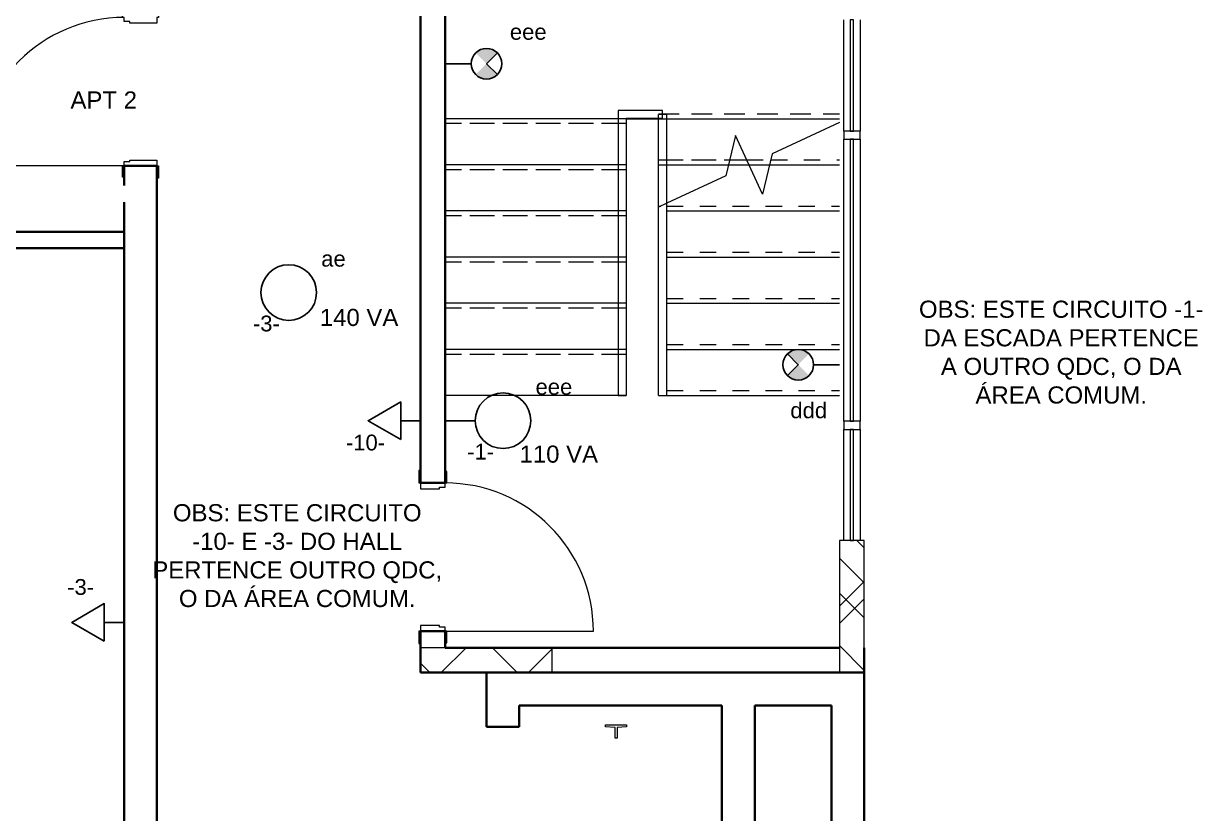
# Model space of a CAD drawing. Header units: metres. Extents: x -182 to 99, y 70 to 113.
# Drawn here: x 0.32 to 7.48, y 90.08 to 94.87 of the extents above; entities that cross this region are included whole.
import ezdxf

# ---------------------------------------------------------------- set-up
doc = ezdxf.new("R2010")
doc.units = ezdxf.units.M
doc.header["$LTSCALE"] = 0.01
doc.linetypes.add('Basculante', pattern=[0.003969, 0.002381, -0.001587])
doc.linetypes.add('Trazo pequeño', pattern=[0.003, 0.002, -0.001])
for name, color, linetype, lineweight in [('A-DETL-GENF', 3, 'Basculante', 9), ('A-DOOR', 1, 'Continuous', 9), ('A-DOOR-FRAM', 1, 'Continuous', 13), ('A-EQPM', 6, 'Continuous', 9), ('A-FLOR-HRAL', 1, 'Continuous', 9), ('A-FLOR-STRS', 1, 'Continuous', 9), ('A-GLAZ', 6, 'Continuous', 9), ('A-GLAZ-CWMG', 3, 'Continuous', 9), ('A-SECT-MBND', 5, 'Trazo pequeño', 9), ('A-WALL', 2, 'Continuous', 9), ('S-COLS', 6, 'Continuous', 9)]:
    doc.layers.add(name, color=color, linetype=linetype, lineweight=lineweight)
doc.layers.add('Elétrica', color=7, linetype='Continuous')
doc.layers.get('A-EQPM').off()
doc.styles.add('Arial', font='arial.ttf', dxfattribs={"height": 0.29506})
pattern_1 = [(45, (2.55315, 97.52966), (-0.265165, 0.265165), []), (135, (2.55315, 97.52966), (-0.265165, -0.265165), [])]

# ---------------------------------------------------------------- blocks, each defined once
blk = doc.blocks.new('Puerta de 1 hoja - 90 x 210 cm-249323-Nivel 4')
at = {"layer": 'A-DOOR', "lineweight": 13}
blk.add_line((0.7169, -0.1), (0.7169, -1), dxfattribs=at)
blk.add_arc((0.7169, -0.1), 0.9, 180, 270, dxfattribs=at)
at = {"layer": 'A-DOOR-FRAM'}
for p, q in [((-0.2581, 0.11), (-0.1831, 0.11)), ((-0.2581, 0.1), (-0.2581, 0.11)), ((-0.1831, 0.11), (-0.1831, 0.1)), ((-0.1831, 0.1), (-0.1481, 0.1)), ((-0.1481, 0.1), (-0.1481, -0.065)), ((0.6819, -0.065), (0.6819, 0.1)), ((0.6819, 0.1), (0.7169, 0.1)), ((0.7169, 0.1), (0.7169, 0.11)), ((0.7169, 0.11), (0.7919, 0.11)), ((0.7919, 0.11), (0.7919, 0.1)), ((-0.1581, -0.065), (-0.1581, -0.1)), ((-0.1481, -0.065), (-0.1581, -0.065)), ((0.6919, -0.065), (0.6819, -0.065)), ((0.6919, -0.1), (0.6919, -0.065)), ((-0.2531, -0.11), (-0.2531, -0.1)), ((-0.1831, -0.11), (-0.2531, -0.11)), ((-0.1831, -0.1), (-0.1831, -0.11)), ((-0.1581, -0.1), (-0.1831, -0.1)), ((0.7169, -0.1), (0.6919, -0.1)), ((0.7169, -0.11), (0.7169, -0.1)), ((0.7869, -0.11), (0.7169, -0.11)), ((0.7869, -0.1), (0.7869, -0.11))]:
    blk.add_line(p, q, dxfattribs=at)
blk = doc.blocks.new('Puerta de 1 hoja - 90 x 210 cm-540874-Nivel 4')
at = {"layer": 'A-DOOR', "lineweight": 13}
blk.add_line((0.7169, 0.075), (0.7169, 0.975), dxfattribs=at)
blk.add_arc((0.7169, 0.075), 0.9, 90, 180, dxfattribs=at)
at = {"layer": 'A-DOOR-FRAM'}
for p, q in [((-0.1831, 0.085), (-0.2531, 0.085)), ((-0.2531, 0.085), (-0.2531, 0.075)), ((-0.1831, 0.075), (-0.1831, 0.085)), ((-0.1581, 0.075), (-0.1831, 0.075)), ((-0.1581, 0.04), (-0.1581, 0.075)), ((0.7169, 0.075), (0.6919, 0.075)), ((0.6919, 0.075), (0.6919, 0.04)), ((0.7869, 0.085), (0.7169, 0.085)), ((0.7169, 0.085), (0.7169, 0.075)), ((0.7869, 0.075), (0.7869, 0.085)), ((-0.1481, 0.04), (-0.1581, 0.04)), ((-0.1481, -0.075), (-0.1481, 0.04)), ((0.6919, 0.04), (0.6819, 0.04)), ((0.6819, 0.04), (0.6819, -0.075)), ((-0.2581, -0.075), (-0.2581, -0.085)), ((-0.2581, -0.085), (-0.1831, -0.085)), ((-0.1831, -0.085), (-0.1831, -0.075)), ((-0.1831, -0.075), (-0.1481, -0.075)), ((0.6819, -0.075), (0.7169, -0.075)), ((0.7169, -0.075), (0.7169, -0.085)), ((0.7169, -0.085), (0.7919, -0.085)), ((0.7919, -0.085), (0.7919, -0.075))]:
    blk.add_line(p, q, dxfattribs=at)
blk = doc.blocks.new('Panel de sistema - Acristalado-544828-Nivel 4')
at = {"layer": 'A-GLAZ'}
for p, q in [((0.3375, 0.01), (-0.3375, 0.01)), ((-0.3375, 0.01), (-0.3375, -0.01)), ((0.3375, -0.01), (0.3375, 0.01)), ((-0.3375, -0.01), (0.3375, -0.01))]:
    blk.add_line(p, q, dxfattribs=at)
blk = doc.blocks.new('Panel de sistema - Acristalado-544829-Nivel 4')
at = {"layer": 'A-GLAZ'}
for p, q in [((0.855, 0.01), (-0.855, 0.01)), ((-0.855, 0.01), (-0.855, -0.01)), ((0.855, -0.01), (0.855, 0.01)), ((-0.855, -0.01), (0.855, -0.01))]:
    blk.add_line(p, q, dxfattribs=at)
blk = doc.blocks.new('Montante rectangular - Montante rectangular - 5 x 10 cm-544826-Nivel 4')
at = {"layer": 'A-GLAZ-CWMG', "lineweight": 13}
for p, q in [((-0.025, 0.05), (0.025, 0.05)), ((-0.025, -0.05), (-0.025, 0.05)), ((0.025, 0.05), (0.025, -0.05)), ((0.025, -0.05), (-0.025, -0.05))]:
    blk.add_line(p, q, dxfattribs=at)
blk = doc.blocks.new('Montante rectangular - Montante rectangular - 5 x 10 cm-544807-Nivel 4')
at = {"layer": 'A-GLAZ-CWMG'}
for p, q in [((2.7439, -3.3087), (2.7439, -2.6337)), ((2.8439, -2.6337), (2.8439, -3.3087))]:
    blk.add_line(p, q, dxfattribs=at)
blk = doc.blocks.new('Montante rectangular - Montante rectangular - 5 x 10 cm-544808-Nivel 4')
at = {"layer": 'A-GLAZ-CWMG'}
for p, q in [((2.7439, -5.7937), (2.7439, -5.1187)), ((2.8439, -5.1187), (2.8439, -5.7937))]:
    blk.add_line(p, q, dxfattribs=at)
blk = doc.blocks.new('Montante rectangular - Montante rectangular - 5 x 10 cm-544809-Nivel 4')
at = {"layer": 'A-GLAZ-CWMG'}
for p, q in [((2.7439, -5.0687), (2.7439, -3.3587)), ((2.8439, -3.3587), (2.8439, -5.0687))]:
    blk.add_line(p, q, dxfattribs=at)
blk = doc.blocks.new('M_Ascensor eléctrico-4 personas basado en muro - Tipo 1-551923-Nivel 4')
at = {"layer": 'A-DETL-GENF', "linetype": 'Continuous'}
for p, q in [((-0.513, -0.624), (-0.513, -0.751)), ((-0.5, -0.624), (-0.513, -0.624)), ((-0.4971, -0.6813), (-0.5, -0.624)), ((0.7471, -0.6813), (0.75, -0.624)), ((0.75, -0.624), (0.763, -0.624)), ((0.763, -0.624), (0.763, -0.751)), ((-0.5, -0.751), (-0.497, -0.6938)), ((-0.432, -0.6813), (-0.4971, -0.6813)), ((-0.497, -0.6938), (-0.432, -0.6938)), ((-0.432, -0.6938), (-0.432, -0.6813)), ((0.682, -0.6938), (0.682, -0.6813)), ((0.682, -0.6813), (0.7471, -0.6813)), ((0.747, -0.6938), (0.682, -0.6938)), ((0.75, -0.751), (0.747, -0.6938)), ((-0.513, -0.751), (-0.5, -0.751)), ((0.763, -0.751), (0.75, -0.751))]:
    blk.add_line(p, q, dxfattribs=at)
blk = doc.blocks.new('Tipo de barandal superior - Name-125413-Planta Alta')
at = {"layer": 'A-FLOR-HRAL'}
for p, q in [((1.3736, -3.1833), (1.3736, -3.2083)), ((1.3986, -3.1833), (1.3736, -3.1833)), ((1.3736, -3.2083), (1.3736, -4.9137)), ((1.6443, -3.1833), (1.3986, -3.1833)), ((1.6443, -3.2083), (1.6443, -3.1833)), ((1.4236, -3.2333), (1.4236, -4.9137)), ((1.6443, -3.2333), (1.4236, -3.2333)), ((1.3736, -4.9137), (1.4236, -4.9137))]:
    blk.add_line(p, q, dxfattribs=at)
blk = doc.blocks.new('Tipo de barandal superior - Name-V1-Planta Alta')
at = {"layer": 'A-FLOR-HRAL'}
for p, q in [((1.6693, -3.2083), (1.6193, -3.2083)), ((1.6193, -3.77), (1.6193, -3.2083)), ((1.6693, -3.7467), (1.6693, -3.2083))]:
    blk.add_line(p, q, dxfattribs=at)
blk = doc.blocks.new('Tipo de barandal superior -  8-447960-Planta Alta')
at = {"layer": 'A-FLOR-HRAL', "linetype": 'Trazo pequeño'}
for p, q in [((1.3736, -3.1833), (1.3736, -3.2083)), ((1.3986, -3.1833), (1.3736, -3.1833)), ((1.3736, -3.2083), (1.3736, -4.9137)), ((1.6443, -3.1833), (1.3986, -3.1833)), ((1.6443, -3.2333), (1.6443, -3.1833)), ((1.4236, -3.2333), (1.4236, -4.9137)), ((1.6443, -3.2333), (1.4236, -3.2333)), ((1.3736, -4.9137), (1.4236, -4.9137))]:
    blk.add_line(p, q, dxfattribs=at)
blk = doc.blocks.new('Tipo de barandal superior -  8-V34-Planta Alta')
at = {"layer": 'A-FLOR-HRAL', "linetype": 'Trazo pequeño'}
for p, q in [((1.6693, -3.2083), (1.6193, -3.2083)), ((1.6193, -3.77), (1.6193, -3.2083)), ((1.6693, -3.7467), (1.6693, -3.2083))]:
    blk.add_line(p, q, dxfattribs=at)
at = {"layer": 'A-FLOR-HRAL'}
for p, q in [((1.6693, -3.7467), (1.6193, -3.77)), ((1.6193, -4.9137), (1.6193, -3.77)), ((1.6693, -4.9137), (1.6693, -3.7467)), ((1.6193, -4.9137), (1.6693, -4.9137))]:
    blk.add_line(p, q, dxfattribs=at)

msp = doc.modelspace()

# ---------------------------------------------------------------- hatches: boundary and pattern name
at = {"layer": 'Elétrica', "ltscale": 0.5, "true_color": 0xffffff}
h = msp.add_hatch(color=7, dxfattribs=at)
edge = h.paths.add_edge_path()
edge.add_arc((3.1282, 94.6295), 0.0929, 45.00019, 135)
edge.add_line((3.0625, 94.6952), (3.1282, 94.6295))
edge.add_line((3.1282, 94.6295), (3.1939, 94.6952))
edge = h.paths.add_edge_path()
edge.add_arc((3.1282, 94.6295), 0.0929, 225.00019, 315)
edge.add_line((3.1939, 94.5638), (3.1282, 94.6295))
edge.add_line((3.1282, 94.6295), (3.0625, 94.5638))
h = msp.add_hatch(color=7, dxfattribs=at)
edge = h.paths.add_edge_path()
edge.add_arc((5.021, 92.8032), 0.0929, 225.00019, 315)
edge.add_line((5.0866, 92.7376), (5.021, 92.8032))
edge.add_line((5.021, 92.8032), (4.9553, 92.7376))
edge = h.paths.add_edge_path()
edge.add_arc((5.021, 92.8032), 0.0929, 405.00019, 495)
edge.add_line((4.9553, 92.8689), (5.021, 92.8032))
edge.add_line((5.021, 92.8032), (5.0866, 92.8689))
at = {"layer": 'S-COLS'}
h = msp.add_hatch(dxfattribs=at)
h.set_pattern_fill('FP_1', color=256, style=0, pattern_type=2)
h.set_pattern_definition([(45, (2.55315, 97.52966), (-0.212132, 0.212132), []), (135, (2.55315, 97.52966), (-0.212132, -0.212132), [])])
h.paths.add_polyline_path([(5.422, 91.0859), (5.422, 91.7359), (5.272, 91.7359), (5.272, 91.0859), (5.397, 91.0859)], flags=0)
h = msp.add_hatch(dxfattribs=at)
h.set_pattern_fill('FP_1', color=256, style=0, pattern_type=2)
h.set_pattern_definition(pattern_1)
h.paths.add_polyline_path([(5.422, 90.9359), (5.422, 91.7359), (5.272, 91.7359), (5.272, 90.9359)], flags=0)
h = msp.add_hatch(dxfattribs=at)
h.set_pattern_fill('FP_1', color=256, style=0, pattern_type=2)
h.set_pattern_definition(pattern_1)
h.paths.add_polyline_path([(3.5271, 90.9359), (3.5271, 91.0859), (2.7271, 91.0859), (2.7271, 90.9359)])

# ---------------------------------------------------------------- linework, layer by layer
at = {"layer": 'A-FLOR-STRS', "color": 1}
for p, q in [((3.9267, 94.2959), (2.8771, 94.2959)), ((3.9771, 94.2959), (4.172, 94.2959)), ((3.9771, 94.2959), (3.9771, 94.0159)), ((4.172, 94.0159), (4.172, 94.2959)), ((4.2224, 94.2959), (5.272, 94.2959)), ((5.272, 94.2724), (4.8636, 94.082)), ((4.6395, 94.193), (4.5804, 93.9499)), ((4.8046, 93.8389), (4.6395, 94.193)), ((4.8636, 94.082), (4.8046, 93.8389)), ((3.9267, 94.0159), (2.8771, 94.0159)), ((3.9771, 94.0159), (3.9771, 93.7359)), ((4.172, 93.7595), (4.172, 94.0159)), ((4.2224, 94.0159), (4.5965, 94.0159)), ((4.5965, 94.0159), (4.722, 94.0159)), ((4.722, 94.0159), (4.8476, 94.0159)), ((4.8476, 94.0159), (5.272, 94.0159)), ((4.5804, 93.9499), (4.2224, 93.783)), ((3.9267, 93.7359), (2.8771, 93.7359)), ((3.9771, 93.7359), (3.9771, 93.4559)), ((4.172, 93.7359), (4.172, 93.7595)), ((4.172, 93.4559), (4.172, 93.7359)), ((4.2224, 93.7359), (5.272, 93.7359)), ((3.9267, 93.4559), (2.8771, 93.4559)), ((3.9771, 93.4559), (3.9771, 93.1759)), ((4.172, 93.1759), (4.172, 93.4559)), ((4.2224, 93.4559), (5.272, 93.4559)), ((3.9267, 93.1759), (2.8771, 93.1759)), ((3.9771, 93.1759), (3.9771, 92.8959)), ((4.172, 92.8959), (4.172, 93.1759)), ((4.2224, 93.1759), (5.272, 93.1759)), ((3.9267, 92.8959), (2.8771, 92.8959)), ((3.9771, 92.8959), (3.9771, 92.6159)), ((4.172, 92.6159), (4.172, 92.8959)), ((4.2224, 92.8959), (5.272, 92.8959)), ((3.9267, 92.6159), (2.8771, 92.6159)), ((4.2224, 92.6159), (5.272, 92.6159))]:
    msp.add_line(p, q, dxfattribs=at)
at = {"layer": 'A-FLOR-STRS', "color": 1, "linetype": 'Trazo pequeño'}
for p, q in [((4.1974, 94.3259), (5.272, 94.3259)), ((3.9267, 94.2659), (2.8771, 94.2659)), ((3.9267, 93.9859), (2.8771, 93.9859)), ((4.2224, 94.0459), (4.6038, 94.0459)), ((4.6038, 94.0459), (4.708, 94.0459)), ((4.708, 94.0459), (4.8549, 94.0459)), ((4.8549, 94.0459), (5.272, 94.0459)), ((3.9267, 93.7059), (2.8771, 93.7059)), ((4.2224, 93.7659), (5.272, 93.7659)), ((4.2224, 93.4859), (5.272, 93.4859)), ((3.9267, 93.4259), (2.8771, 93.4259)), ((4.2224, 93.2059), (5.272, 93.2059)), ((3.9267, 93.1459), (2.8771, 93.1459)), ((4.2224, 92.9259), (5.272, 92.9259)), ((3.9267, 92.8659), (2.8771, 92.8659)), ((4.2224, 92.6459), (5.272, 92.6459))]:
    msp.add_line(p, q, dxfattribs=at)
at = {"layer": 'A-SECT-MBND'}
for p, q in [((3.9771, 94.2959), (2.8771, 94.2959)), ((3.9771, 94.2959), (4.172, 94.2959)), ((3.9771, 94.2959), (3.9771, 92.6159)), ((4.172, 94.3259), (5.272, 94.3259)), ((4.172, 94.2959), (5.272, 94.2959)), ((4.172, 93.7595), (4.172, 94.2959)), ((3.9771, 94.2659), (2.8771, 94.2659)), ((3.9771, 94.0159), (2.8771, 94.0159)), ((3.9771, 93.9859), (2.8771, 93.9859)), ((4.172, 94.0459), (4.6038, 94.0459)), ((4.172, 94.0159), (4.5965, 94.0159)), ((4.708, 94.0459), (4.8549, 94.0459)), ((4.722, 94.0159), (4.8476, 94.0159)), ((3.9771, 93.7359), (2.8771, 93.7359)), ((3.9771, 93.7059), (2.8771, 93.7059)), ((4.172, 93.7659), (4.1859, 93.7659)), ((3.9771, 93.4559), (2.8771, 93.4559)), ((3.9771, 93.4259), (2.8771, 93.4259)), ((3.9771, 93.1759), (2.8771, 93.1759)), ((3.9771, 93.1459), (2.8771, 93.1459)), ((3.9771, 92.8959), (2.8771, 92.8959)), ((3.9771, 92.8659), (2.8771, 92.8659)), ((3.9771, 92.6159), (2.8771, 92.6159))]:
    msp.add_line(p, q, dxfattribs=at)
at = {"layer": 'A-WALL', "color": 7, "lineweight": 35}
for p, q in [((2.7271, 95.5459), (2.7271, 92.0859)), ((2.8771, 92.0859), (2.8771, 95.5459)), ((1.1271, 94.0103), (0.9271, 94.0103)), ((0.9271, 94.0103), (0.9271, 93.8903)), ((1.1271, 88.6903), (1.1271, 94.0103)), ((0.9271, 93.7903), (0.9271, 88.6903)), ((0.9271, 93.6103), (-2.2729, 93.6103)), ((-2.6636, 93.5103), (0.9271, 93.5103)), ((2.7271, 92.0859), (2.8771, 92.0859)), ((2.7271, 91.1859), (2.7271, 90.9359)), ((2.8771, 91.1859), (2.7271, 91.1859)), ((2.7271, 91.1859), (2.7271, 90.9359)), ((2.8771, 91.1859), (2.7271, 91.1859)), ((2.8771, 91.0859), (2.8771, 91.1859)), ((2.8771, 91.0859), (2.8771, 91.1859)), ((5.272, 91.0859), (2.8771, 91.0859)), ((5.422, 87.9359), (5.422, 91.0859)), ((2.7271, 90.9359), (5.422, 90.9359)), ((3.1271, 90.9359), (3.1271, 90.6059)), ((3.3271, 90.7359), (4.557, 90.7359)), ((3.3271, 90.6059), (3.3271, 90.7359)), ((4.557, 90.7359), (4.557, 89.2259)), ((4.757, 90.7359), (5.222, 90.7359)), ((4.757, 89.2259), (4.757, 90.7359)), ((5.222, 90.7359), (5.222, 89.2259)), ((3.1271, 90.6059), (3.3271, 90.6059))]:
    msp.add_line(p, q, dxfattribs=at)
at = {"layer": 'Elétrica', "color": 7, "ltscale": 0.5, "true_color": 0xffffff}
for p, q in [((3.0353, 94.6295), (2.8771, 94.6295)), ((5.1138, 92.8032), (5.272, 92.8032)), ((3.0596, 92.4636), (2.8771, 92.4636))]:
    msp.add_line(p, q, dxfattribs=at)
at = {"layer": 'Elétrica'}
for p, q in [((2.7271, 92.4636), (2.6073, 92.4636)), ((0.9271, 91.2403), (0.8073, 91.2403))]:
    msp.add_line(p, q, dxfattribs=at)
at = {"layer": 'Elétrica', "color": 7, "ltscale": 0.5, "true_color": 0xffffff}
for points in [[(3.1939, 94.5638), (3.1282, 94.6295), (3.1939, 94.6952)], [(4.9553, 92.8689), (5.021, 92.8032), (4.9553, 92.7376)]]:
    msp.add_lwpolyline(points, dxfattribs=at)
at = {"layer": 'Elétrica'}
for points in [[(2.6073, 92.3494), (2.4095, 92.4636), (2.6073, 92.5778)], [(0.8073, 91.1261), (0.6095, 91.2403), (0.8073, 91.3545)]]:
    msp.add_lwpolyline(points, close=True, dxfattribs=at)
at = {"layer": 'Elétrica', "color": 7, "ltscale": 0.5, "true_color": 0xffffff}
for centre, radius in [((3.1282, 94.6295), 0.0929), ((5.021, 92.8032), 0.0929), ((3.2283, 92.4636), 0.1688)]:
    msp.add_circle(centre, radius, dxfattribs=at)
at = {"layer": 'Elétrica'}
msp.add_circle((1.9271, 93.2409), 0.1688, dxfattribs=at)
at = {"layer": 'S-COLS'}
for p, q in [((5.422, 91.7359), (5.272, 91.7359)), ((5.272, 91.7359), (5.272, 90.9359)), ((5.422, 91.7359), (5.272, 91.7359)), ((5.272, 91.7359), (5.272, 90.9359)), ((5.422, 90.9359), (5.422, 91.7359)), ((5.422, 90.9359), (5.422, 91.7359)), ((3.5271, 91.0859), (2.7271, 91.0859)), ((2.7271, 91.0859), (2.7271, 90.9359)), ((3.5271, 90.9359), (3.5271, 91.0859)), ((2.7271, 90.9359), (3.5271, 90.9359)), ((5.272, 90.9359), (5.422, 90.9359)), ((5.272, 90.9359), (5.422, 90.9359))]:
    msp.add_line(p, q, dxfattribs=at)

# ---------------------------------------------------------------- block references
at = {"layer": 'A-DOOR', "rotation": 269.9999999999999}
for name, p in [('Puerta de 1 hoja - 90 x 210 cm-249323-Nivel 4', (1.0271, 94.7272)), ('Puerta de 1 hoja - 90 x 210 cm-540874-Nivel 4', (2.8021, 91.9028))]:
    msp.add_blockref(name, p, dxfattribs=at)
at = {"layer": 'A-EQPM', "rotation": 89.9999999999999}
msp.add_blockref('M_Ascensor eléctrico-4 personas basado en muro - Tipo 1-551923-Nivel 4', (3.2271, 89.8559), dxfattribs=at)
at = {"layer": 'A-FLOR-HRAL'}
for name in ['Tipo de barandal superior - Name-125413-Planta Alta', 'Tipo de barandal superior - Name-V1-Planta Alta', 'Tipo de barandal superior -  8-V34-Planta Alta']:
    msp.add_blockref(name, (2.5531, 97.5297), dxfattribs=at)
at = {"layer": 'A-FLOR-HRAL', "linetype": 'Trazo pequeño'}
msp.add_blockref('Tipo de barandal superior -  8-447960-Planta Alta', (2.5531, 97.5297), dxfattribs=at)
at = {"layer": 'A-GLAZ', "rotation": 269.9999999999999}
for name, p in [('Panel de sistema - Acristalado-544828-Nivel 4', (5.347, 94.5584)), ('Panel de sistema - Acristalado-544829-Nivel 4', (5.347, 93.3159)), ('Panel de sistema - Acristalado-544828-Nivel 4', (5.347, 92.0734))]:
    msp.add_blockref(name, p, dxfattribs=at)
at = {"layer": 'A-GLAZ-CWMG'}
for name in ['Montante rectangular - Montante rectangular - 5 x 10 cm-544807-Nivel 4', 'Montante rectangular - Montante rectangular - 5 x 10 cm-544809-Nivel 4', 'Montante rectangular - Montante rectangular - 5 x 10 cm-544808-Nivel 4']:
    msp.add_blockref(name, (2.5531, 97.5297), dxfattribs=at)
at = {"layer": 'A-GLAZ-CWMG', "extrusion": (0, 0, -1), "rotation": 270.0000000000001}
for p in [(-5.347, 94.1959), (-5.347, 92.4359)]:
    msp.add_blockref('Montante rectangular - Montante rectangular - 5 x 10 cm-544826-Nivel 4', p, dxfattribs=at)

# ---------------------------------------------------------------- texts
at = {"layer": 'Elétrica', "color": 7, "ltscale": 0.5, "true_color": 0xffffff, "style": 'Arial'}
for s, p in [('eee', (3.2699, 94.7748)), ('eee', (3.4257, 92.621)), ('ddd', (4.9729, 92.4785)), ('-10-', (2.2741, 92.2832)), ('-1-', (3.0107, 92.2282))]:
    msp.add_text(s, height=0.09589, dxfattribs=at).set_placement(p)
at = {"layer": 'Elétrica', "lineweight": 20, "style": 'Arial'}
for s, p in [('ae', (2.1245, 93.3984)), ('-3-', (1.7095, 93.0055)), ('-3-', (0.5818, 91.407))]:
    msp.add_text(s, height=0.09589, dxfattribs=at).set_placement(p)
at = {"layer": 'Elétrica', "lineweight": 20, "char_height": 0.104025, "width": 0.595396, "attachment_point": 8, "style": 'Arial'}
for s, insert in [('{\\H0.0275x;\\P\\P}APT 2', (0.8039, 94.3574)), ('{\\H0.0275x;\\P\\P}140 VA', (2.3544, 93.0367))]:
    msp.add_mtext(s, dxfattribs=dict(at, insert=insert))
at = {"layer": 'Elétrica', "color": 7, "ltscale": 0.5, "true_color": 0xffffff, "char_height": 0.104025, "attachment_point": 8, "style": 'Arial'}
for s, insert, width in [('{\\H0.0275x;\\P\\P}OBS: ESTE CIRCUITO -1- DA ESCADA PERTENCE A OUTRO QDC, O DA ÁREA COMUM.', (6.6178, 92.5663), 1.769946), ('{\\H0.0275x;\\P\\P}110 VA', (3.5671, 92.2075), 0.595396), ('{\\H0.0275x;\\P\\P}OBS: ESTE CIRCUITO -10- E -3- DO HALL PERTENCE OUTRO QDC, O DA ÁREA COMUM.', (1.9788, 91.3315), 1.769946)]:
    msp.add_mtext(s, dxfattribs=dict(at, insert=insert, width=width))

doc.saveas('drawing.dxf')
